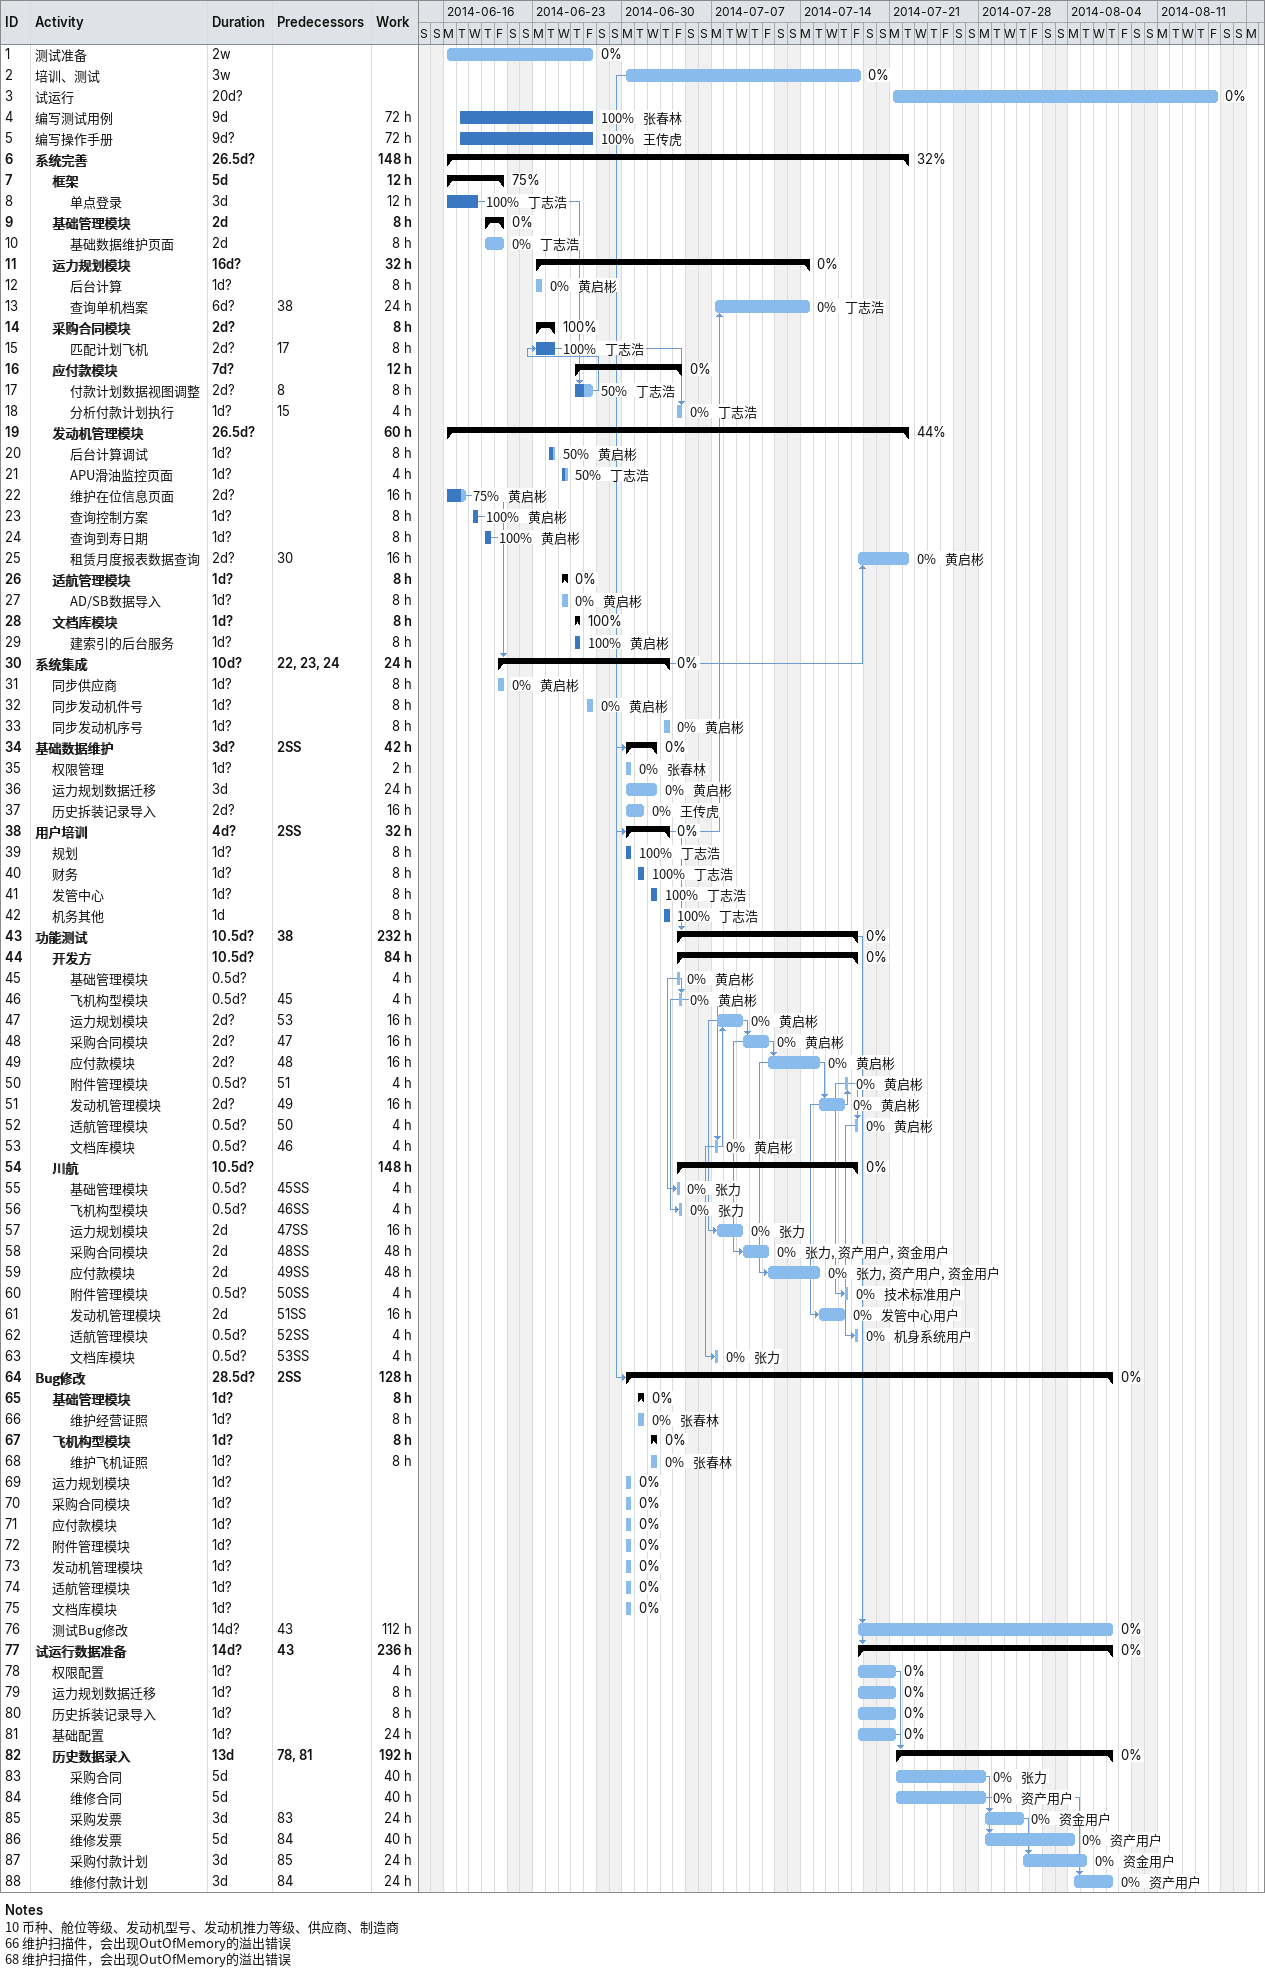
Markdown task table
| ID | Level | Task | Duration | Start | Finish | Predecessors | Resources | % complete | Work (h) |
|---|---|---|---|---|---|---|---|---|---|
| 1 | 1 | 测试准备 | 2w | 2014-06-16 | 2014-06-27 |  |  | 0 |  |
| 2 | 1 | 培训、测试 | 3w | 2014-06-30 | 2014-07-18 |  |  | 0 |  |
| 3 | 1 | 试运行 | 20d? | 2014-07-21 | 2014-08-15 |  |  | 0 |  |
| 4 | 1 | 编写测试用例 | 9d | 2014-06-17 | 2014-06-27 |  | 张春林 | 100 | 72 |
| 5 | 1 | 编写操作手册 | 9d? | 2014-06-17 | 2014-06-27 |  | 王传虎 | 100 | 72 |
| 6 | 1 | **系统完善** | 26.5d? | 2014-06-16 | 2014-07-22 |  |  | 32 | 148 |
| 7 | 2 | **框架** | 5d | 2014-06-16 | 2014-06-20 |  |  | 75 | 12 |
| 8 | 3 | 单点登录 | 3d | 2014-06-16 | 2014-06-18 |  | 丁志浩 | 100 | 12 |
| 9 | 2 | **基础管理模块** | 2d | 2014-06-19 | 2014-06-20 |  |  | 0 | 8 |
| 10 | 3 | 基础数据维护页面 | 2d | 2014-06-19 | 2014-06-20 |  | 丁志浩 | 0 | 8 |
| 11 | 2 | **运力规划模块** | 16d? | 2014-06-23 | 2014-07-14 |  |  | 0 | 32 |
| 12 | 3 | 后台计算 | 1d? | 2014-06-23 | 2014-06-23 |  | 黄启彬 | 0 | 8 |
| 13 | 3 | 查询单机档案 | 6d? | 2014-07-07 | 2014-07-14 | 38 | 丁志浩 | 0 | 24 |
| 14 | 2 | **采购合同模块** | 2d? | 2014-06-23 | 2014-06-24 |  |  | 100 | 8 |
| 15 | 3 | 匹配计划飞机 | 2d? | 2014-06-23 | 2014-06-24 | 17 | 丁志浩 | 100 | 8 |
| 16 | 2 | **应付款模块** | 7d? | 2014-06-26 | 2014-07-04 |  |  | 0 | 12 |
| 17 | 3 | 付款计划数据视图调整 | 2d? | 2014-06-26 | 2014-06-27 | 8 | 丁志浩 | 50 | 8 |
| 18 | 3 | 分析付款计划执行 | 1d? | 2014-07-04 | 2014-07-04 | 15 | 丁志浩 | 0 | 4 |
| 19 | 2 | **发动机管理模块** | 26.5d? | 2014-06-16 | 2014-07-22 |  |  | 44 | 60 |
| 20 | 3 | 后台计算调试 | 1d? | 2014-06-24 | 2014-06-24 |  | 黄启彬 | 50 | 8 |
| 21 | 3 | APU滑油监控页面 | 1d? | 2014-06-25 | 2014-06-25 |  | 丁志浩 | 50 | 4 |
| 22 | 3 | 维护在位信息页面 | 2d? | 2014-06-16 | 2014-06-17 |  | 黄启彬 | 75 | 16 |
| 23 | 3 | 查询控制方案 | 1d? | 2014-06-18 | 2014-06-18 |  | 黄启彬 | 100 | 8 |
| 24 | 3 | 查询到寿日期 | 1d? | 2014-06-19 | 2014-06-19 |  | 黄启彬 | 100 | 8 |
| 25 | 3 | 租赁月度报表数据查询 | 2d? | 2014-07-18 | 2014-07-22 | 30 | 黄启彬 | 0 | 16 |
| 26 | 2 | **适航管理模块** | 1d? | 2014-06-25 | 2014-06-25 |  |  | 0 | 8 |
| 27 | 3 | AD/SB数据导入 | 1d? | 2014-06-25 | 2014-06-25 |  | 黄启彬 | 0 | 8 |
| 28 | 2 | **文档库模块** | 1d? | 2014-06-26 | 2014-06-26 |  |  | 100 | 8 |
| 29 | 3 | 建索引的后台服务 | 1d? | 2014-06-26 | 2014-06-26 |  | 黄启彬 | 100 | 8 |
| 30 | 1 | **系统集成** | 10d? | 2014-06-20 | 2014-07-03 | 22, 23, 24 |  | 0 | 24 |
| 31 | 2 | 同步供应商 | 1d? | 2014-06-20 | 2014-06-20 |  | 黄启彬 | 0 | 8 |
| 32 | 2 | 同步发动机件号 | 1d? | 2014-06-27 | 2014-06-27 |  | 黄启彬 | 0 | 8 |
| 33 | 2 | 同步发动机序号 | 1d? | 2014-07-03 | 2014-07-03 |  | 黄启彬 | 0 | 8 |
| 34 | 1 | **基础数据维护** | 3d? | 2014-06-30 | 2014-07-02 | 2SS |  | 0 | 42 |
| 35 | 2 | 权限管理 | 1d? | 2014-06-30 | 2014-06-30 |  | 张春林 | 0 | 2 |
| 36 | 2 | 运力规划数据迁移 | 3d | 2014-06-30 | 2014-07-02 |  | 黄启彬 | 0 | 24 |
| 37 | 2 | 历史拆装记录导入 | 2d? | 2014-06-30 | 2014-07-01 |  | 王传虎 | 0 | 16 |
| 38 | 1 | **用户培训** | 4d? | 2014-06-30 | 2014-07-03 | 2SS |  | 0 | 32 |
| 39 | 2 | 规划 | 1d? | 2014-06-30 | 2014-06-30 |  | 丁志浩 | 100 | 8 |
| 40 | 2 | 财务 | 1d? | 2014-07-01 | 2014-07-01 |  | 丁志浩 | 100 | 8 |
| 41 | 2 | 发管中心 | 1d? | 2014-07-02 | 2014-07-02 |  | 丁志浩 | 100 | 8 |
| 42 | 2 | 机务其他 | 1d | 2014-07-03 | 2014-07-03 |  | 丁志浩 | 100 | 8 |
| 43 | 1 | **功能测试** | 10.5d? | 2014-07-04 | 2014-07-18 | 38 |  | 0 | 232 |
| 44 | 2 | **开发方** | 10.5d? | 2014-07-04 | 2014-07-18 |  |  | 0 | 84 |
| 45 | 3 | 基础管理模块 | 0.5d? | 2014-07-04 | 2014-07-04 |  | 黄启彬 | 0 | 4 |
| 46 | 3 | 飞机构型模块 | 0.5d? | 2014-07-04 | 2014-07-04 | 45 | 黄启彬 | 0 | 4 |
| 47 | 3 | 运力规划模块 | 2d? | 2014-07-07 | 2014-07-09 | 53 | 黄启彬 | 0 | 16 |
| 48 | 3 | 采购合同模块 | 2d? | 2014-07-09 | 2014-07-11 | 47 | 黄启彬 | 0 | 16 |
| 49 | 3 | 应付款模块 | 2d? | 2014-07-11 | 2014-07-15 | 48 | 黄启彬 | 0 | 16 |
| 50 | 3 | 附件管理模块 | 0.5d? | 2014-07-17 | 2014-07-17 | 51 | 黄启彬 | 0 | 4 |
| 51 | 3 | 发动机管理模块 | 2d? | 2014-07-15 | 2014-07-17 | 49 | 黄启彬 | 0 | 16 |
| 52 | 3 | 适航管理模块 | 0.5d? | 2014-07-18 | 2014-07-18 | 50 | 黄启彬 | 0 | 4 |
| 53 | 3 | 文档库模块 | 0.5d? | 2014-07-07 | 2014-07-07 | 46 | 黄启彬 | 0 | 4 |
| 54 | 2 | **川航** | 10.5d? | 2014-07-04 | 2014-07-18 |  |  | 0 | 148 |
| 55 | 3 | 基础管理模块 | 0.5d? | 2014-07-04 | 2014-07-04 | 45SS | 张力 | 0 | 4 |
| 56 | 3 | 飞机构型模块 | 0.5d? | 2014-07-04 | 2014-07-04 | 46SS | 张力 | 0 | 4 |
| 57 | 3 | 运力规划模块 | 2d | 2014-07-07 | 2014-07-09 | 47SS | 张力 | 0 | 16 |
| 58 | 3 | 采购合同模块 | 2d | 2014-07-09 | 2014-07-11 | 48SS | 张力, 资产用户, 资金用户 | 0 | 48 |
| 59 | 3 | 应付款模块 | 2d | 2014-07-11 | 2014-07-15 | 49SS | 张力, 资产用户, 资金用户 | 0 | 48 |
| 60 | 3 | 附件管理模块 | 0.5d? | 2014-07-17 | 2014-07-17 | 50SS | 技术标准用户 | 0 | 4 |
| 61 | 3 | 发动机管理模块 | 2d | 2014-07-15 | 2014-07-17 | 51SS | 发管中心用户 | 0 | 16 |
| 62 | 3 | 适航管理模块 | 0.5d? | 2014-07-18 | 2014-07-18 | 52SS | 机身系统用户 | 0 | 4 |
| 63 | 3 | 文档库模块 | 0.5d? | 2014-07-07 | 2014-07-07 | 53SS | 张力 | 0 | 4 |
| 64 | 1 | **Bug修改** | 28.5d? | 2014-06-30 | 2014-08-07 | 2SS |  | 0 | 128 |
| 65 | 2 | **基础管理模块** | 1d? | 2014-07-01 | 2014-07-01 |  |  | 0 | 8 |
| 66 | 3 | 维护经营证照 | 1d? | 2014-07-01 | 2014-07-01 |  | 张春林 | 0 | 8 |
| 67 | 2 | **飞机构型模块** | 1d? | 2014-07-02 | 2014-07-02 |  |  | 0 | 8 |
| 68 | 3 | 维护飞机证照 | 1d? | 2014-07-02 | 2014-07-02 |  | 张春林 | 0 | 8 |
| 69 | 2 | 运力规划模块 | 1d? | 2014-06-30 | 2014-06-30 |  |  | 0 |  |
| 70 | 2 | 采购合同模块 | 1d? | 2014-06-30 | 2014-06-30 |  |  | 0 |  |
| 71 | 2 | 应付款模块 | 1d? | 2014-06-30 | 2014-06-30 |  |  | 0 |  |
| 72 | 2 | 附件管理模块 | 1d? | 2014-06-30 | 2014-06-30 |  |  | 0 |  |
| 73 | 2 | 发动机管理模块 | 1d? | 2014-06-30 | 2014-06-30 |  |  | 0 |  |
| 74 | 2 | 适航管理模块 | 1d? | 2014-06-30 | 2014-06-30 |  |  | 0 |  |
| 75 | 2 | 文档库模块 | 1d? | 2014-06-30 | 2014-06-30 |  |  | 0 |  |
| 76 | 2 | 测试Bug修改 | 14d? | 2014-07-18 | 2014-08-07 | 43 |  | 0 | 112 |
| 77 | 1 | **试运行数据准备** | 14d? | 2014-07-18 | 2014-08-07 | 43 |  | 0 | 236 |
| 78 | 2 | 权限配置 | 1d? | 2014-07-18 | 2014-07-21 |  |  | 0 | 4 |
| 79 | 2 | 运力规划数据迁移 | 1d? | 2014-07-18 | 2014-07-21 |  |  | 0 | 8 |
| 80 | 2 | 历史拆装记录导入 | 1d? | 2014-07-18 | 2014-07-21 |  |  | 0 | 8 |
| 81 | 2 | 基础配置 | 1d? | 2014-07-18 | 2014-07-21 |  |  | 0 | 24 |
| 82 | 2 | **历史数据录入** | 13d | 2014-07-21 | 2014-08-07 | 78, 81 |  | 0 | 192 |
| 83 | 3 | 采购合同 | 5d | 2014-07-21 | 2014-07-28 |  | 张力 | 0 | 40 |
| 84 | 3 | 维修合同 | 5d | 2014-07-21 | 2014-07-28 |  | 资产用户 | 0 | 40 |
| 85 | 3 | 采购发票 | 3d | 2014-07-28 | 2014-07-31 | 83 | 资金用户 | 0 | 24 |
| 86 | 3 | 维修发票 | 5d | 2014-07-28 | 2014-08-04 | 84 | 资产用户 | 0 | 40 |
| 87 | 3 | 采购付款计划 | 3d | 2014-07-31 | 2014-08-05 | 85 | 资金用户 | 0 | 24 |
| 88 | 3 | 维修付款计划 | 3d | 2014-08-04 | 2014-08-07 | 84 | 资产用户 | 0 | 24 |

Notes
- 10: 币种、舱位等级、发动机型号、发动机推力等级、供应商、制造商
- 66: 维护扫描件，会出现OutOfMemory的溢出错误
- 68: 维护扫描件，会出现OutOfMemory的溢出错误
